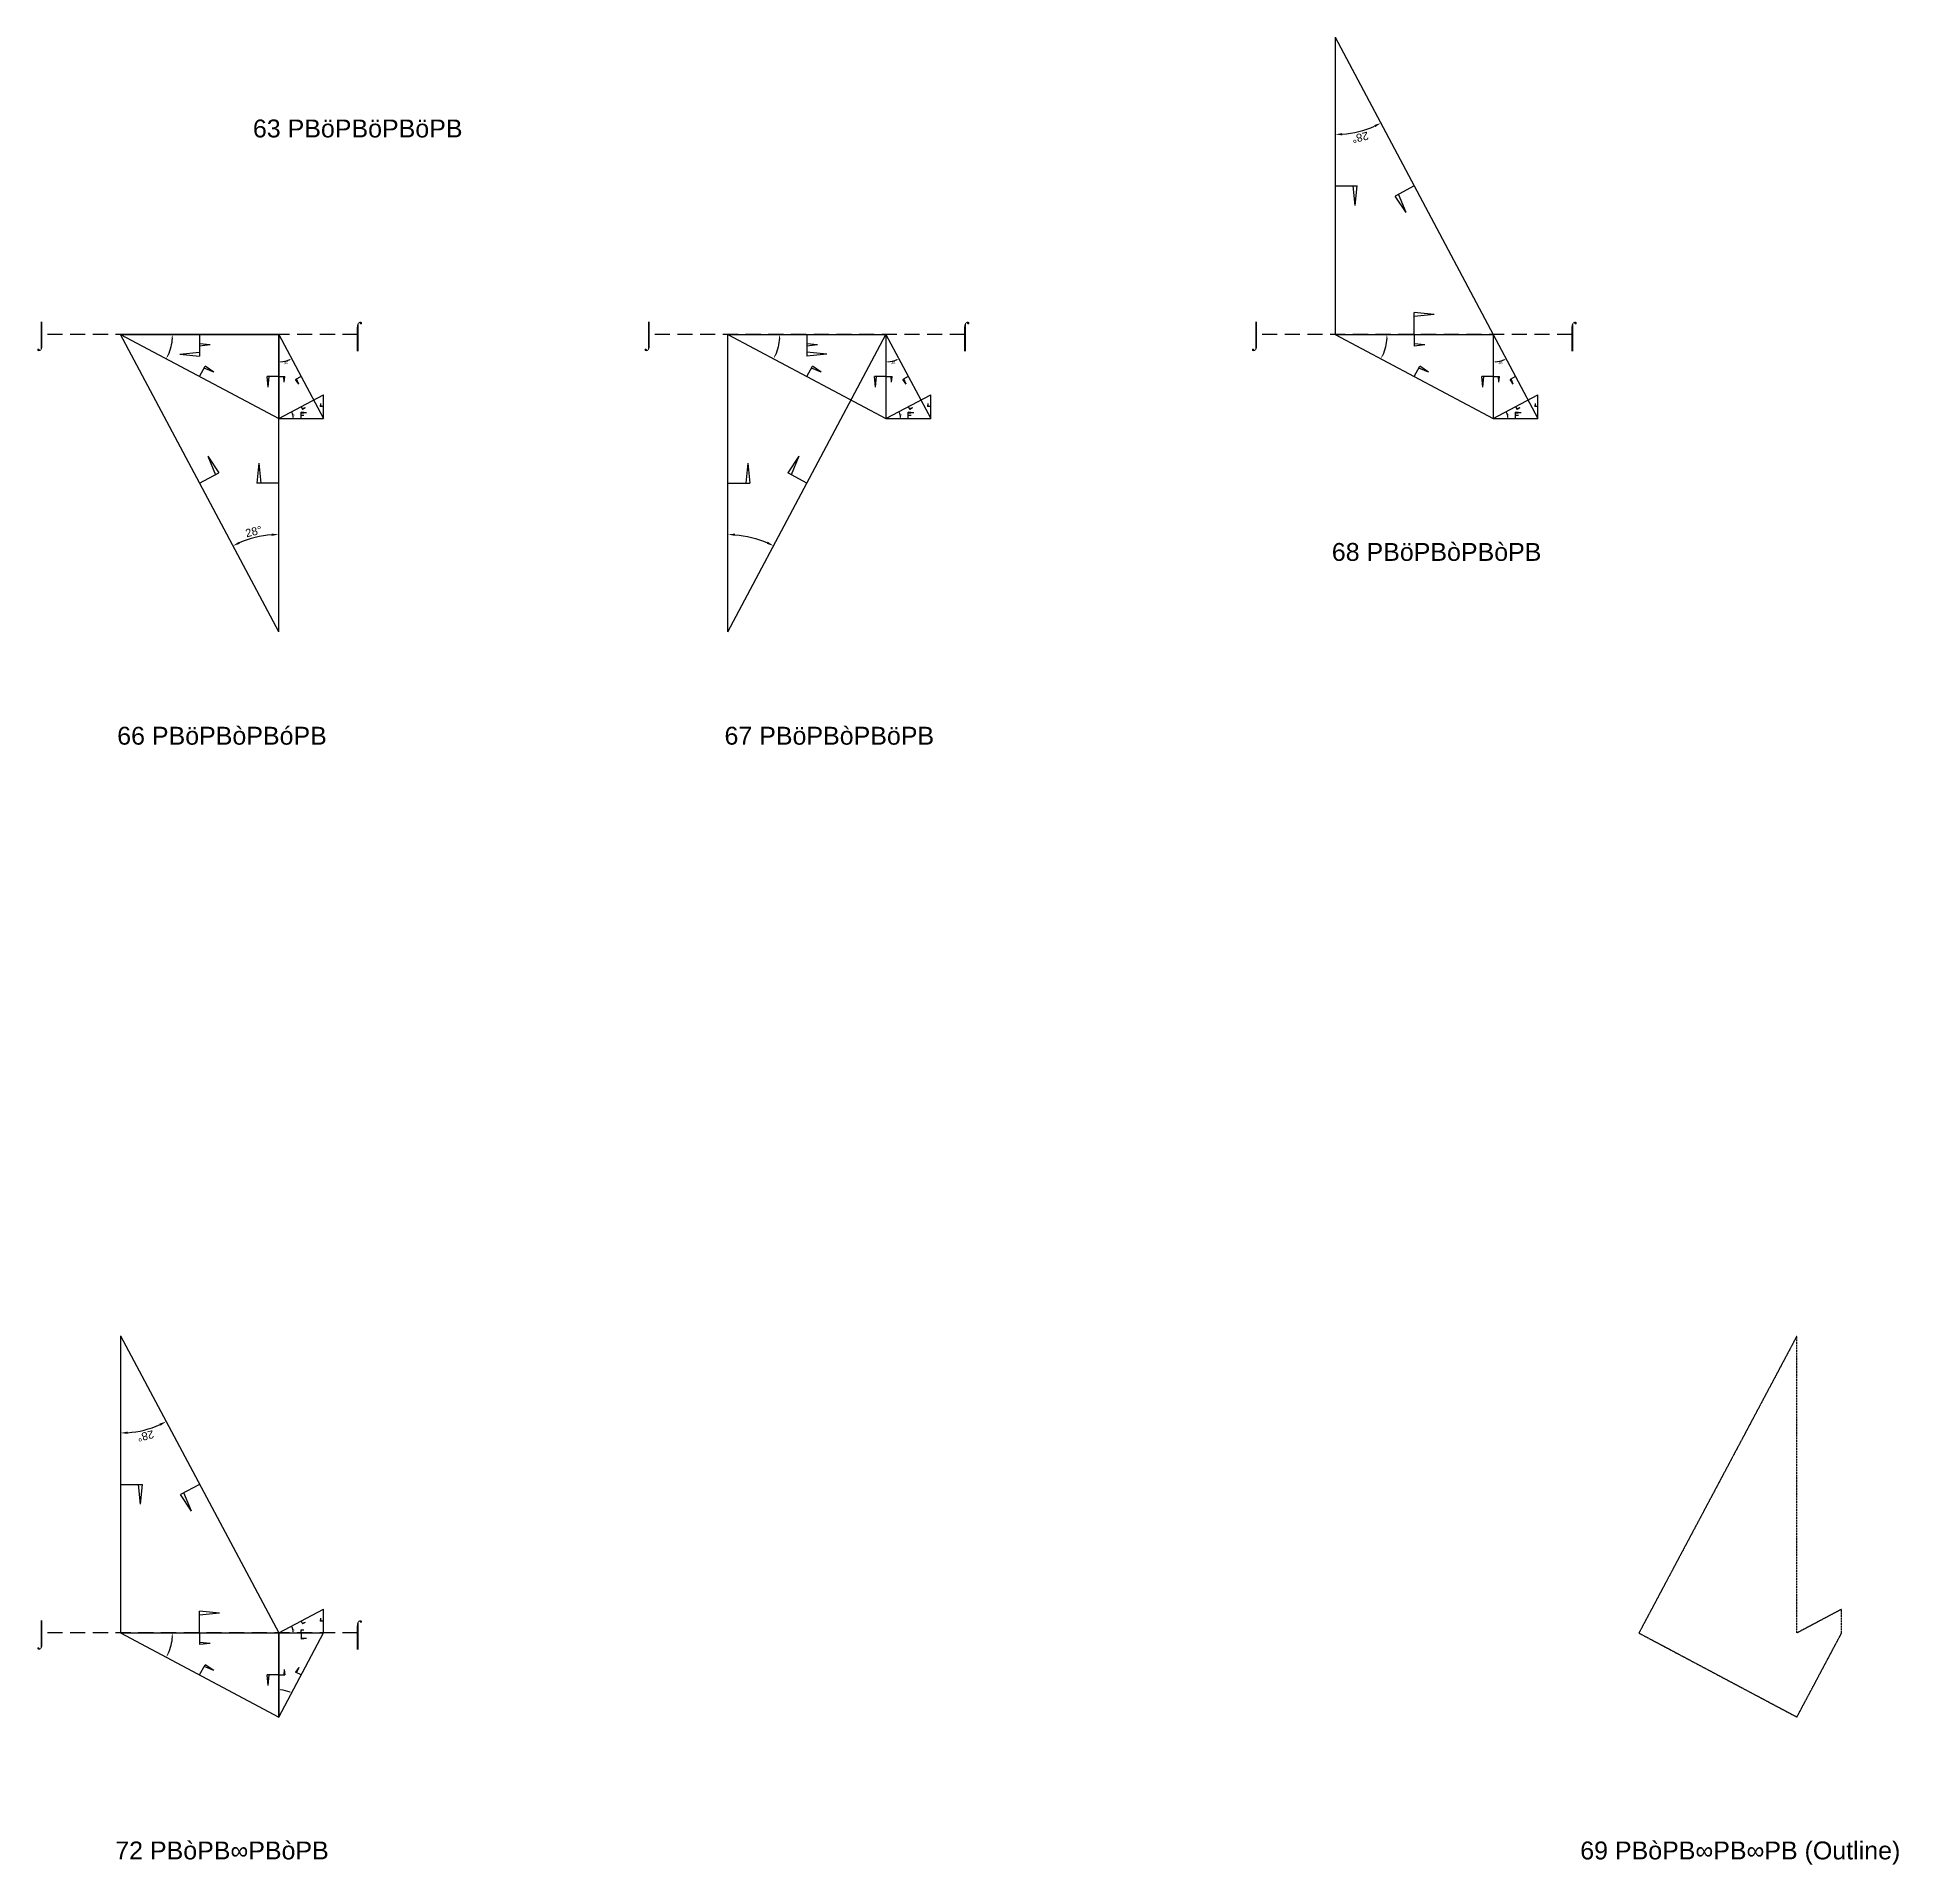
# Model space of a CAD drawing. Header units: millimetres. Extents: x 119083 to 3119777, y -5668141 to 24518.
# Drawn here: x 1273035 to 1897915, y -4953976 to -4340439 of the extents above; entities that cross this region are included whole.
import ezdxf
from ezdxf.enums import TextEntityAlignment as Align

# ---------------------------------------------------------------- set-up
doc = ezdxf.new("R2010")
doc.units = ezdxf.units.MM
doc.header["$PDMODE"] = 35
doc.linetypes.add('DASHED', pattern=[19.05, 12.7, -6.35])
for name, color, linetype in [('BASE', 170, 'Continuous'), ('HYPOTENUSE', 20, 'Continuous'), ('PERPENDICULAR', 90, 'Continuous')]:
    doc.layers.add(name, color=color, linetype=linetype)
doc.styles.add('Arial', font='arial_0.ttf')
doc.dimstyles.new('ISO-25', dxfattribs={"dimtxt": 250, "dimasz": 100, "dimexe": 1.25, "dimexo": 0.625, "dimgap": 100, "dimtad": 1, "dimdec": 0, "dimtxsty": 'Arial', "dimcen": 2.5, "dimadec": 0, "dimazin": 0, "dimtfac": 1, "dimtdec": 0, "dimtmove": 0, "dimatfit": 3, "dimfxl": 1, "dimarcsym": 0})

# ---------------------------------------------------------------- blocks, each defined once
blk = doc.blocks.new('*D9')
at = {"color": 0, "lineweight": -2, "ltscale": 100, "transparency": 16777216}
blk.add_arc((0, 0), 4906, 4.08845, 23.91155, dxfattribs=at)
at = {"color": 0, "ltscale": 100, "transparency": 16777216}
for points in [[(4432, 1963), (4537, 2014), (4332, 2303)], [(4952, 352), (4835, 348), (4906, 0)]]:
    blk.add_solid(points, dxfattribs=at)
at = {"layer": 'Defpoints', "color": 0, "ltscale": 100, "transparency": 16777216}
for p in [(15000, 7976), (0, 0), (0, 0), (4841, 796), (15000, 0)]:
    blk.add_point(p, dxfattribs=at)
at = {"color": 0, "ltscale": 100, "transparency": 16777216, "insert": (5055, 1260), "char_height": 400, "attachment_point": 5, "rotation": 284, "style": 'Arial'}
blk.add_mtext('28°', dxfattribs=at)
blk = doc.blocks.new('SanjoyNathGeometrifyingTrigonometryFundamentalLockedSet')
at = {"color": 114, "linetype": 'DASHED', "ltscale": 100, "true_color": 0x139b48}
for p, q in [((14000, 4987.8), (13900, 3987.8)), ((14000, 4987.8), (14100, 3987.8)), ((15000, 3987.8), (13900, 3987.8))]:
    blk.add_line(p, q, dxfattribs=at)
at = {"color": 242, "linetype": 'DASHED', "ltscale": 100, "true_color": 0xcd2027}
for p, q in [((7500, 3987.8), (8016.4, 3016.6)), ((8852.4, 3574.3), (7922.5, 3193.2)), ((8852.4, 3574.3), (8016.4, 3016.6))]:
    blk.add_line(p, q, dxfattribs=at)
at = {"color": 159, "linetype": 'DASHED', "ltscale": 100, "true_color": 0x22346e}
for p, q in [((7500, 0), (7500, 1100)), ((8500, 1000), (7500, 1100)), ((8500, 1000), (7500, 900))]:
    blk.add_line(p, q, dxfattribs=at)
at = {"layer": 'BASE'}
blk.add_line((0, 0), (15000, 0), dxfattribs=at)
at = {"layer": 'HYPOTENUSE'}
blk.add_line((0, 0), (15000, 7975.6), dxfattribs=at)
at = {"layer": 'PERPENDICULAR'}
blk.add_line((15000, 0), (15000, 7975.6), dxfattribs=at)
at = {"color": 4, "ltscale": 100}
dim = blk.add_angular_dim_2l(base=(4841, 795.6), line1=((0, 0), (15000, 0)), line2=((0, 0), (15000, 7975.6)), dimstyle='ISO-25', override={"dimtxt": 400, "dimasz": 350, "dimgap": 100}, dxfattribs=at)
dim.commit()
dim.dimension.update_dxf_attribs({"geometry": '*D9', "text_midpoint": (5055.4, 1260.5)})

msp = doc.modelspace()

# ---------------------------------------------------------------- linework, layer by layer
at = {"linetype": 'DASHED', "ltscale": 400}
for p, q in [((1380612, -4440224), (1274498, -4440224)), ((1584474, -4440224), (1478361, -4440224)), ((1788337, -4440224), (1682223, -4440224)), ((1380612, -4876160), (1274498, -4876160))]:
    msp.add_line(p, q, dxfattribs=at)
at = {"linetype": 'DASHED'}
msp.add_lwpolyline([(1878740, -4868185), (1863740, -4876160), (1863740, -4776375), (1810683, -4876160), (1863740, -4904371), (1878740, -4876160)], close=True, dxfattribs=at)

# ---------------------------------------------------------------- block references
at = {"linetype": 'DASHED', "ltscale": 100}
for p, xscale, yscale, zscale, rotation in [((1708752, -4340439), 6.652377834264311, 6.652377834264311, 6.652377834264311, 270), ((1301026, -4440224), -3.537132037454102, 3.537132037454102, 3.537132037454102, 180), ((1354083, -4540010), 6.652377834264341, 6.652377834264341, 6.652377834264341, 90), ((1354083, -4440224), 1.880726465346331, 1.880726465346331, 1.880726465346331, 270), ((1504889, -4440224), -3.537132037454102, 3.537132037454102, 3.537132037454102, 180), ((1504889, -4540010), -6.652377834264341, 6.652377834264341, 6.652377834264341, 270), ((1557946, -4440224), 1.880726465346331, 1.880726465346331, 1.880726465346331, 270), ((1708752, -4440224), -3.537132037454102, 3.537132037454102, 3.537132037454102, 180), ((1761809, -4440224), 1.880726465346331, 1.880726465346331, 1.880726465346331, 270), ((1301026, -4776375), 6.652377834264341, 6.652377834264341, 6.652377834264341, 270), ((1301026, -4876160), -3.537132037454116, 3.537132037454116, 3.537132037454116, 180), ((1354083, -4904371), -1.880726465346331, 1.880726465346331, 1.880726465346331, 270)]:
    msp.add_blockref('SanjoyNathGeometrifyingTrigonometryFundamentalLockedSet', p, dxfattribs=dict(at, xscale=xscale, yscale=yscale, zscale=zscale, rotation=rotation))
at = {"linetype": 'DASHED'}
for p in [(1354083, -4468435), (1557946, -4468435), (1761809, -4468435), (1354083, -4876160)]:
    msp.add_blockref('SanjoyNathGeometrifyingTrigonometryFundamentalLockedSet', p, dxfattribs=at)

# ---------------------------------------------------------------- texts
at = {"linetype": 'DASHED', "ltscale": 100, "style": 'Arial'}
for s, p in [('63 PBöPBöPBöPB', (1380612, -4371072)), ('⌡', (1274498, -4440224)), ('⌠', (1380612, -4440224)), ('⌡', (1478361, -4440224)), ('⌠', (1584474, -4440224)), ('⌡', (1682223, -4440224)), ('⌠', (1788337, -4440224)), ('68 PBöPBòPBòPB', (1742780, -4513234)), ('66 PBöPBòPBóPB', (1335055, -4574935)), ('67 PBöPBòPBöPB', (1538917, -4574935)), ('⌡', (1274498, -4876160)), ('⌠', (1380612, -4876160)), ('72 PBòPB∞PBòPB', (1335055, -4949170)), ('69 PBòPB∞PB∞PB (Outline)', (1844711, -4949170))]:
    msp.add_text(s, height=6000, dxfattribs=at).set_placement(p, align=Align.MIDDLE_CENTER)

doc.saveas('drawing.dxf')
